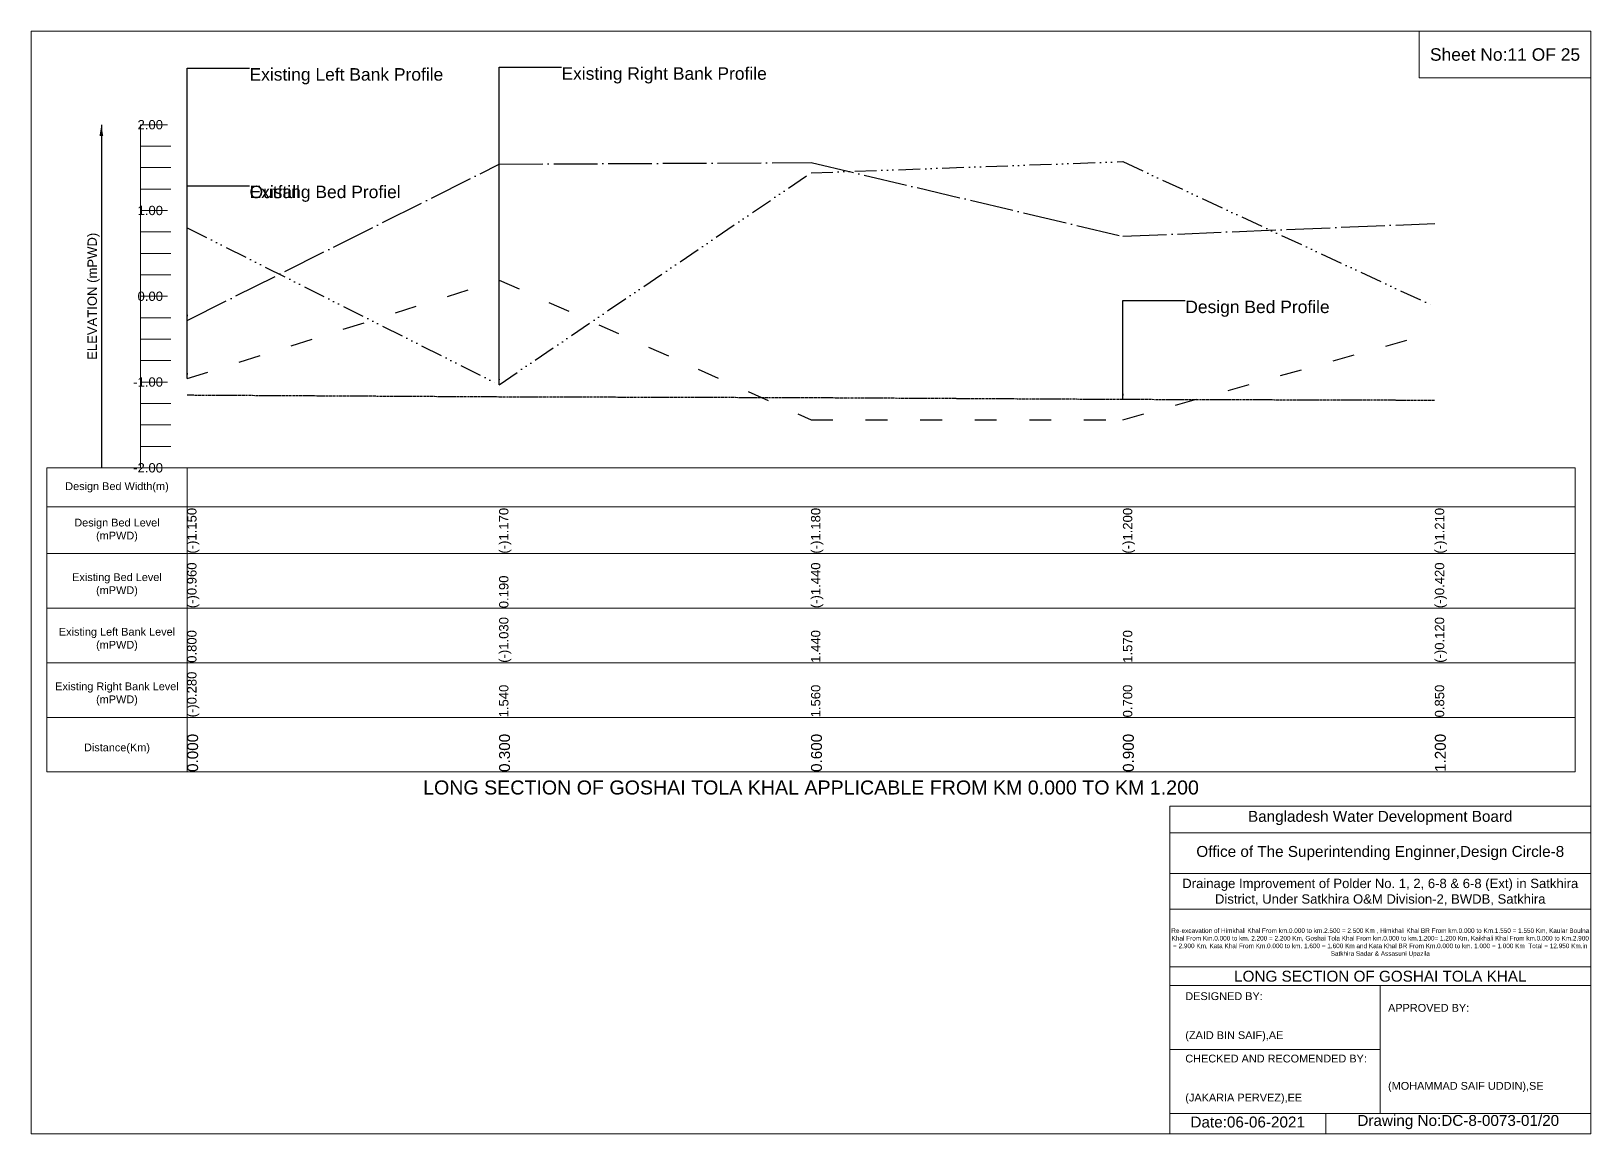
# Model space of a CAD drawing. Header units: inches. Extents: x 93000 to 346000, y -4242 to 0.
# Drawn here: x 200000 to 206000, y -4242 to 0 of the extents above; entities that cross this region are included whole.
import ezdxf

# ---------------------------------------------------------------- set-up
doc = ezdxf.new("R2010")
doc.units = ezdxf.units.IN
doc.header["$LTSCALE"] = 7
doc.header["$MEASUREMENT"] = 0
for name, pattern in [('ACAD_ISO03W100', [30, 12, -18]), ('ACAD_ISO04W100', [30, 24, -3, 0, -3]), ('ACAD_ISO14W100', [24, 12, -3, 0, -3, 0, -3, 0, -3]), ('CENTER', [2, 1.25, -0.25, 0.25, -0.25])]:
    doc.linetypes.add(name, pattern=pattern)
for name, color, linetype, lineweight in [('Cross section Data Border', 7, 'Continuous', 9), ('Design Bed Level Long Section', 7, 'CENTER', 25), ('Existing Bed Level for Long Section', 7, 'ACAD_ISO03W100', 25), ('Existing Left Bank of Long section', 7, 'ACAD_ISO04W100', 25), ('Existing Right Bank of Long Section', 7, 'ACAD_ISO14W100', 25), ('Long Section Border', 7, 'Continuous', 9), ('Long Section Labels', 7, 'Continuous', 9), ('Vscale for Long Section', 7, 'Continuous', 9)]:
    doc.layers.add(name, color=color, linetype=linetype, lineweight=lineweight)
doc.styles.get("Standard").update_dxf_attribs({"font": 'arial.ttf'})
doc.dimstyles.get("Standard").update_dxf_attribs({"dimtxt": 0.18, "dimasz": 0.18, "dimexe": 0.18, "dimexo": 0.0625, "dimgap": 0.09, "dimtad": 0, "dimtih": 1, "dimtoh": 1, "dimdec": 4, "dimzin": 0, "dimdsep": 46, "dimtxsty": 'Standard', "dimcen": 0.09, "dimadec": 0, "dimazin": 0, "dimtfac": 1, "dimtdec": 4, "dimtofl": 0, "dimtmove": 0, "dimatfit": 3, "dimfxl": 0, "dimtolj": 1, "dimtzin": 0, "dimarcsym": 0})

msp = doc.modelspace()

# ---------------------------------------------------------------- linework, layer by layer
at = {"layer": 'Cross section Data Border'}
for points in [[(200000, 0), (206000, 0), (206000, -4242), (200000, -4242)], [(205340, 0), (206000, 0), (206000, -180), (205340, -180)]]:
    msp.add_lwpolyline(points, close=True, dxfattribs=at)
for points in [[(204380, -4242), (204380, -2982), (206000, -2982)], [(204380, -3084), (206000, -3084)], [(204380, -3240), (206000, -3240)], [(204380, -3378), (206000, -3378)], [(204380, -3600), (206000, -3600)], [(204380, -3672), (206000, -3672)], [(205190, -3672), (205190, -4164)], [(204380, -3918), (205190, -3918)], [(204380, -4164), (206000, -4164)], [(204980, -4164), (204980, -4242)]]:
    msp.add_lwpolyline(points, dxfattribs=at)
at = {"layer": 'Design Bed Level Long Section'}
msp.add_lwpolyline([(200600, -1399.5), (201800, -1406.1), (203000, -1409.4), (204200, -1416), (205400, -1419.3)], dxfattribs=at)
at = {"layer": 'Existing Bed Level for Long Section'}
msp.add_lwpolyline([(200600, -1336.8), (201800, -957.3), (203000, -1495.2), (204200, -1495.2), (205400, -1158.6)], dxfattribs=at)
at = {"layer": 'Existing Left Bank of Long section'}
msp.add_lwpolyline([(200600, -1112.4), (201800, -511.8), (203000, -505.2), (204200, -789), (205400, -739.5)], dxfattribs=at)
at = {"layer": 'Existing Right Bank of Long Section'}
msp.add_lwpolyline([(200600, -756), (201800, -1359.9), (203000, -544.8), (204200, -501.9), (205400, -1059.6)], dxfattribs=at)
at = {"layer": 'Long Section Border'}
msp.add_lwpolyline([(200060, -1680), (205940, -1680), (205940, -2850), (200060, -2850)], close=True, dxfattribs=at)
for points in [[(200600, -1680), (200600, -2850)], [(200060, -1830), (205940, -1830)], [(200060, -2010), (205940, -2010)], [(200060, -2220), (205940, -2220)], [(200060, -2430), (205940, -2430)], [(200060, -2640), (205940, -2640)]]:
    msp.add_lwpolyline(points, dxfattribs=at)
at = {"layer": 'Vscale for Long Section'}
for points in [[(200420, -1680), (200420, -1350), (200420, -1020), (200420, -690), (200420, -360)], [(200420, -360), (200525, -360)], [(200420, -442.5), (200537, -442.5)], [(200420, -525), (200537, -525)], [(200420, -607.5), (200537, -607.5)], [(200420, -690), (200525, -690)], [(200420, -772.5), (200537, -772.5)], [(200420, -855), (200537, -855)], [(200420, -937.5), (200537, -937.5)], [(200420, -1020), (200525, -1020)], [(200420, -1102.5), (200537, -1102.5)], [(200420, -1185), (200537, -1185)], [(200420, -1267.5), (200537, -1267.5)], [(200420, -1350), (200525, -1350)], [(200420, -1432.5), (200537, -1432.5)], [(200420, -1515), (200537, -1515)], [(200420, -1597.5), (200537, -1597.5)], [(200420, -1680), (200525, -1680)]]:
    msp.add_lwpolyline(points, dxfattribs=at)

# ---------------------------------------------------------------- texts
at = {"layer": 'Cross section Data Border', "attachment_point": 5}
for s, insert, char_height in [('Sheet No:11 OF 25', (205670, -90), 48), ('Bangladesh Water Development Board', (205190, -3027), 42), ('Office of The Superintending Enginner,Design Circle-8', (205190, -3162), 42)]:
    msp.add_mtext(s, dxfattribs=dict(at, insert=insert, char_height=char_height))
at = {"layer": 'Cross section Data Border'}
for s, insert, char_height, width, attachment_point in [('Drainage Improvement of Polder No. 1, 2, 6-8 & 6-8 (Ext) in Satkhira District, Under Satkhira O&M Division-2, BWDB, Satkhira', (205190, -3312), 36, 1680, 5), ('Re-excavation of Himkhali Khal From km.0.000 to km.2.500 = 2.500 Km , Himkhali Khal BR From km.0.000 to Km.1.550 = 1.550 Km, Kaular Boulna Khal From Km.0.000 to km. 2.200 = 2.200 Km, Goshai Tola Khal From km.0.000 to km.1.200= 1.200 Km, Kaikhali Khal From km.0.000 to Km.2.900 = 2.900 Km, Kata Khal From Km.0.000 to km. 1.600 = 1.600 Km and Kata Khal BR From Km.0.000 to km. 1.000 = 1.000 Km  Total = 12.950 Km.in Satkhira Sadar & Assasuni Upazila', (205190, -3507), 17.611, 1620, 5), ('LONG SECTION OF GOSHAI TOLA KHAL', (205190, -3636), 42, 1680, 5), ('DESIGNED BY:\\P\\P\\P(ZAID BIN SAIF),AE', (204440, -3792), 30, 840, 4), ('APPROVED BY:\\P\\P\\P\\P\\P\\P(MOHAMMAD SAIF UDDIN),SE', (205220, -3912), 30, 840, 4), ('CHECKED AND RECOMENDED BY:\\P\\P\\P(JAKARIA PERVEZ),EE', (204440, -4032), 30, 840, 4), ('Date:06-06-2021', (204680, -4197), 42, 840, 5), ('Drawing No:DC-8-0073-01/20', (205490, -4197), 42, 1320, 5)]:
    msp.add_mtext(s, dxfattribs=dict(at, insert=insert, char_height=char_height, width=width, attachment_point=attachment_point))
at = {"layer": 'Long Section Border', "attachment_point": 5}
for s, insert, char_height in [('Design Bed Width(m)', (200330, -1755), 30), ('Design Bed Level\\P(mPWD)', (200330, -1920), 30), ('Existing Bed Level\\P(mPWD)', (200330, -2130), 30), ('Existing Left Bank Level\\P(mPWD)', (200330, -2340), 30), ('Existing Right Bank Level\\P(mPWD)', (200330, -2550), 30), ('Distance(Km)', (200330, -2760), 30), ('LONG SECTION OF GOSHAI TOLA KHAL APPLICABLE FROM KM 0.000 TO KM 1.200', (203000, -2910), 54)]:
    msp.add_mtext(s, dxfattribs=dict(at, insert=insert, char_height=char_height))
at = {"layer": 'Long Section Labels', "char_height": 48, "attachment_point": 1}
for s, insert in [('Existing Left Bank Profile', (200840, -142.2)), ('Existing Right Bank Profile', (202040, -138.9)), ('Outfall', (200840, -594.3)), ('Existing Bed Profiel', (200840, -594.3)), ('Design Bed Profile', (204440, -1036.5))]:
    msp.add_mtext(s, dxfattribs=dict(at, insert=insert))
at = {"layer": 'Vscale for Long Section', "char_height": 36, "attachment_point": 6}
for s, insert in [('2.00', (200507, -360)), ('1.00', (200507, -690)), ('0.00', (200507, -1020)), ('-1.00', (200507, -1350)), ('-2.00', (200507, -1680))]:
    msp.add_mtext(s, dxfattribs=dict(at, insert=insert))
at = {"layer": 'Vscale for Long Section', "rotation": 90}
for s, insert, char_height, attachment_point in [('ELEVATION (mPWD)', (200240, -1020), 36, 5), ('(-)1.150', (200600, -2010), 36, 1), ('(-)1.170', (201800, -2010), 36, 1), ('(-)1.180', (203000, -2010), 36, 1), ('(-)1.200', (204200, -2010), 36, 1), ('(-)1.210', (205400, -2010), 36, 1), ('(-)0.960', (200600, -2220), 36, 1), ('0.190', (201800, -2220), 36, 1), ('(-)1.440', (203000, -2220), 36, 1), ('(-)1.440', (203000, -2220), 36, 1), ('(-)0.420', (205400, -2220), 36, 1), ('(-)1.030', (201800, -2430), 36, 1), ('(-)0.120', (205400, -2430), 36, 1), ('0.800', (200600, -2430), 36, 1), ('1.440', (203000, -2430), 36, 1), ('1.570', (204200, -2430), 36, 1), ('(-)0.280', (200600, -2640), 36, 1), ('1.540', (201800, -2640), 36, 1), ('1.560', (203000, -2640), 36, 1), ('0.700', (204200, -2640), 36, 1), ('0.850', (205400, -2640), 36, 1), ('0.000', (200600, -2850), 42, 1), ('0.300', (201800, -2850), 42, 1), ('0.600', (203000, -2850), 42, 1), ('0.900', (204200, -2850), 42, 1), ('1.200', (205400, -2850), 42, 1)]:
    msp.add_mtext(s, dxfattribs=dict(at, insert=insert, char_height=char_height, attachment_point=attachment_point))

# ---------------------------------------------------------------- leaders
at = {"layer": 'Long Section Labels', "annotation_type": 0, "has_hookline": 1, "hookline_direction": 0}
for points, text_width in [([(200600, -1112.4), (200600, -142.2), (200839.9, -142.2)], 737.4), ([(201800, -1359.9), (201800, -138.9), (202039.9, -138.9)], 782), ([(200600, -1336.8), (200600, -594.3), (200839.9, -594.3)], 571.4), ([(200600, -1336.8), (200600, -594.3), (200839.9, -594.3)], 185.8), ([(204200, -1416), (204200, -1036.5), (204439.9, -1036.5)], 547.4)]:
    msp.add_leader(points, dimstyle='Standard', override={"dimasz": 21.6}, dxfattribs=dict(at, text_width=text_width))
at = {"layer": 'Vscale for Long Section'}
msp.add_leader([(200270, -360), (200270, -1680)], dimstyle='Standard', override={"dimasz": 43.2}, dxfattribs=at)

doc.saveas('drawing.dxf')
